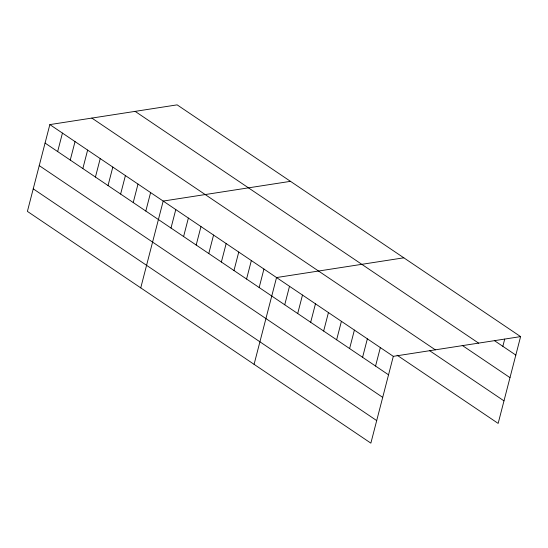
<?xml version="1.0" encoding="UTF-8"?>
<svg xmlns="http://www.w3.org/2000/svg" width="548" height="548" viewBox="0 0 548 548"><rect width="100%" height="100%" fill="white"/><g stroke="black" fill="none" stroke-linecap="round" stroke-linejoin="round"><path stroke-width="0.82" d="M520.6 336.609L177.134 104.86L49.847 124.595L27.4 211.391L370.866 443.14L393.313 356.344L520.6 336.609L498.153 423.405L397.081 355.207M57.663 151.563L62.438 133.096M70.254 160.064L75.035 141.59M82.851 168.558L87.625 150.09M95.441 177.059L100.222 158.584M108.038 185.56L112.813 167.085M120.629 194.054L125.41 175.579M133.226 202.555L138 184.08M145.816 211.049L150.597 192.574M140.747 287.864L163.188 201.075L290.481 181.34M171.003 228.043L175.785 209.569M183.601 236.544L188.375 218.07M196.191 245.038L200.972 226.564M208.788 253.539L213.562 235.065M221.378 262.033L226.16 243.559M233.975 270.534L238.75 252.059M246.566 279.028L251.347 260.553M259.163 287.529L263.937 269.054M254.087 364.345L276.535 277.548L403.821 257.813M284.734 304.777L289.508 286.303M297.708 313.531L302.482 295.057M310.682 322.286L315.463 303.811M323.656 331.04L328.437 312.566M336.636 339.801L341.411 321.327M349.61 348.555L354.385 330.081M362.584 357.31L367.359 338.835M375.558 366.064L380.339 347.59M502.845 346.329L504.715 339.102M494.652 340.801L515.826 355.083M135.13 111.374L478.596 343.123M462.19 345.377L509.989 377.634M91.852 118.08L435.318 349.829M429.543 350.631L503.982 400.862M49.847 124.595L393.313 356.344M45.066 143.069L388.532 374.818M39.237 165.612L382.703 397.362M33.229 188.841L376.695 420.59"/></g></svg>
